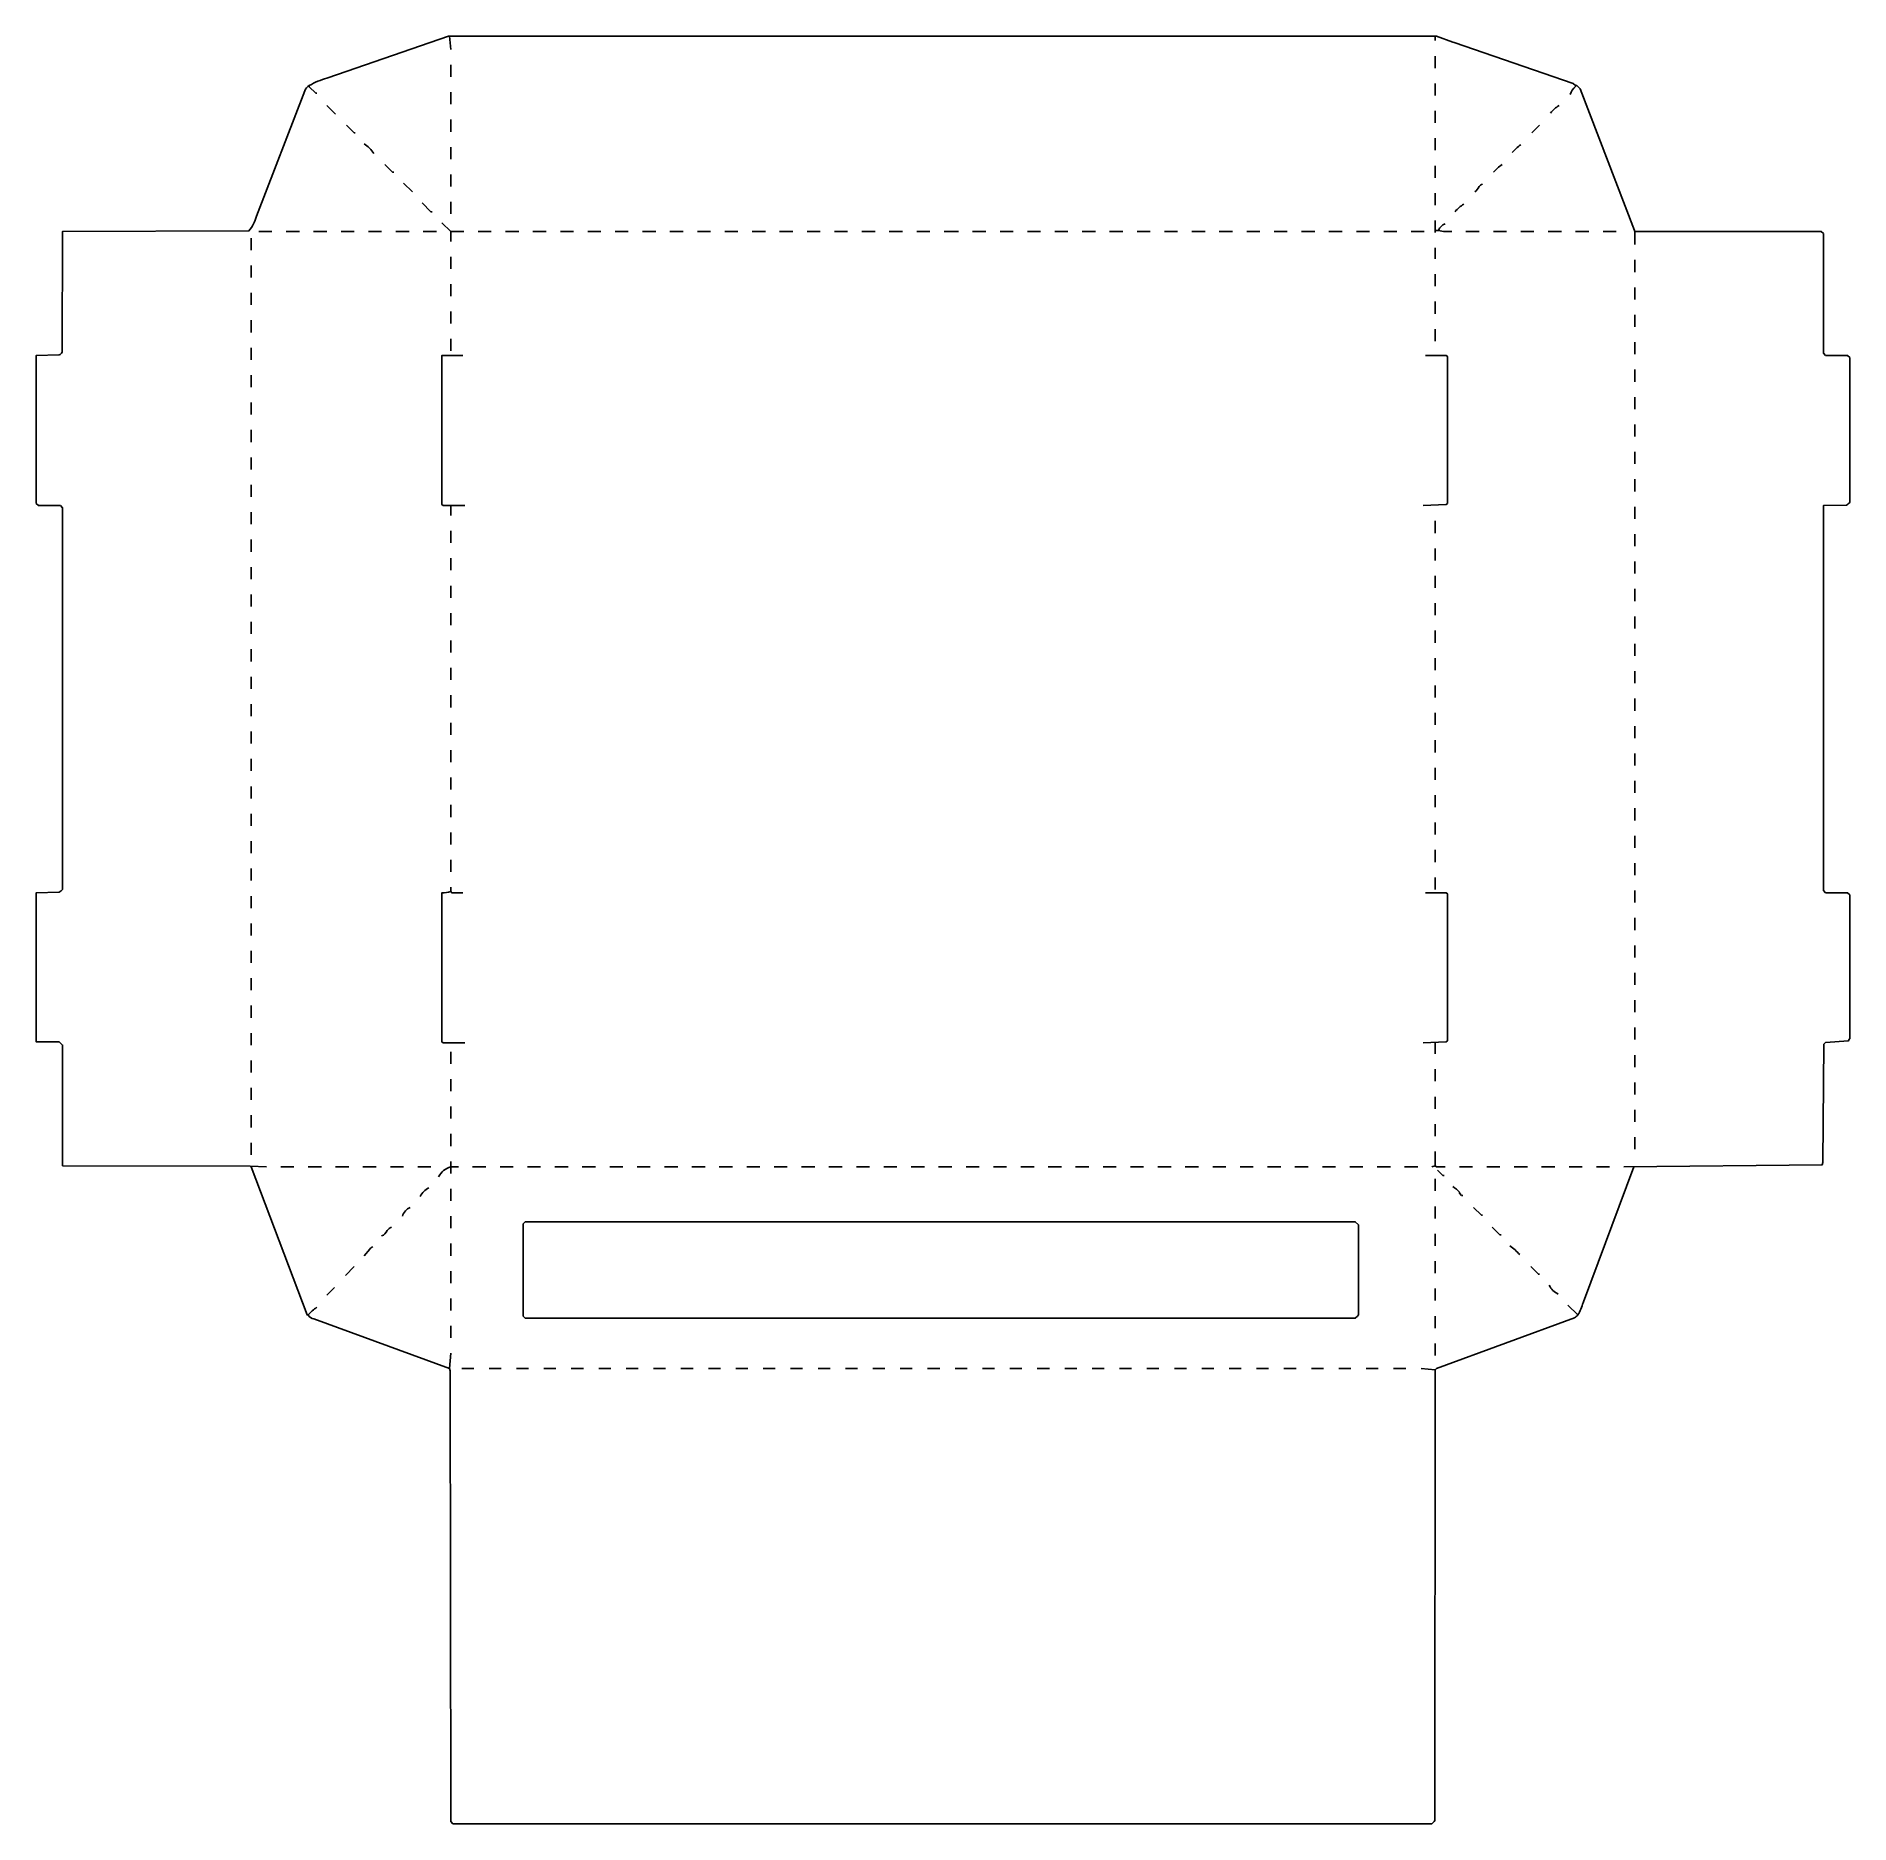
# Model space of a CAD drawing. Extents: x 85 to 1739, y 84 to 1714.
import ezdxf

# ---------------------------------------------------------------- set-up
doc = ezdxf.new("R2010")
doc.units = 0
doc.layers.get('0').update_dxf_attribs({"linetype": 'CONTINUOUS'})

msp = doc.modelspace()

# ---------------------------------------------------------------- linework, layer by layer
at = {"color": 250, "linetype": 'CONTINUOUS'}
for points in [[(295, 683), (280, 683.5), (109, 684), (109, 794), (106, 797), (85, 797), (85, 933), (106, 933.5, 0.111162), (109, 936), (109, 1284), (107, 1286), (87, 1286), (85, 1288), (85, 1423), (106, 1423.5, 0.231656), (108.5, 1426), (109, 1536), (279, 1536.5, 0.111776), (285.8, 1550.1), (329.8, 1664.1, -0.207691), (334, 1669, -0.065239), (350.1, 1675.8), (350.9, 1676.2), (461, 1714), (1362, 1714), (1376.9, 1708.7), (1378.1, 1708.3), (1486.8, 1670.8), (1489, 1669), (1490, 1669), (1493, 1666), (1542.8, 1536.9), (1543, 1536), (1543, 1524)], [(1484, 1661, -0.13177), (1488.8, 1668.1), (1489, 1669)], [(1466, 1644, -0.071068), (1474, 1651)], [(393, 1607, 0.100879), (384, 1616)], [(1431, 1608, -0.071068), (1439, 1615)], [(1414, 1590, -0.071068), (1422, 1597)], [(1397, 1572, 0.083767), (1401, 1577, -0.184026), (1404, 1579)], [(1379, 1554, -0.071068), (1387, 1561)], [(1364, 1537, -0.223726), (1370, 1543)], [(1376, 1536, -0.094028), (1364, 1537), (1361, 1537)], [(1533, 683), (1714, 685), (1714.5, 687), (1715.5, 795), (1717, 796.5), (1737.9, 798), (1738.3, 798.9), (1739, 800), (1739, 931), (1737, 933), (1717, 933), (1715, 935), (1715, 1286), (1736, 1286.5, 0.111162), (1739, 1289), (1739, 1421), (1737, 1423), (1717, 1423), (1715, 1425), (1715, 1534), (1713, 1536), (1543, 1536)], [(476, 796), (456, 796), (455, 797), (455, 933, 0.078333), (463, 934), (464, 933), (474, 933)], [(462, 499), (338.1, 544.3, -0.213217), (333, 548), (332, 548), (281, 683)], [(1348, 499), (1361, 498), (1362, 499), (1487.9, 545.3, 0.080555), (1491, 548, 0.071789), (1495.8, 559.1), (1496.2, 559.9), (1542, 683)], [(435, 656, -0.136591), (443, 664)], [(1386, 657), (1385, 657), (1383, 659), (1383, 660, 0.080555), (1377, 665)], [(419, 638, -0.214918), (426, 646)], [(400, 620, 0.213245), (405, 625, -0.150174), (409, 628)], [(384, 602), (389.2, 607.9, -0.257933), (392, 610)], [(1438, 603, 0.06477), (1429, 611)], [(1473, 567, -0.165548), (1465, 575)], [(333, 548, -0.071068), (341, 555)], [(463, 513), (462, 499), (462.5, 497), (463, 86), (465, 84), (1358, 84, 0.087484), (1360.5, 87), (1361, 498)]]:
    msp.add_lwpolyline(points, format="xyb", dxfattribs=at)
for points in [[(463, 1702), (462, 1714)], [(1361, 1710), (1361, 1714)], [(463, 1677), (463, 1688)], [(1361, 1685), (1361, 1696)], [(1361, 1660), (1361, 1671)], [(341, 1662), (340, 1662), (334, 1668), (334, 1669)], [(463, 1652), (463, 1663)], [(358, 1643), (350, 1651)], [(463, 1627), (463, 1638)], [(1361, 1635), (1361, 1646)], [(376, 1626), (375, 1626), (368, 1633)], [(1361, 1610), (1361, 1621)], [(1449, 1626), (1456, 1633)], [(463, 1602), (463, 1613)], [(411, 1590), (410, 1590), (403, 1597)], [(463, 1577), (463, 1588)], [(1361, 1585), (1361, 1596)], [(428, 1572), (420, 1580)], [(446, 1554), (445, 1554), (437, 1562)], [(463, 1552), (463, 1563)], [(1361, 1560), (1361, 1571)], [(463, 1527), (463, 1536), (455, 1544)], [(1361, 1535), (1361, 1537), (1361, 1546)], [(281, 1519), (281, 1530)], [(288, 1536), (300, 1536)], [(313, 1536), (325, 1536)], [(338, 1536), (350, 1536)], [(363, 1536), (375, 1536)], [(388, 1536), (400, 1536)], [(413, 1536), (425, 1536)], [(438, 1536), (450, 1536)], [(463, 1536), (475, 1536)], [(488, 1536), (500, 1536)], [(513, 1536), (525, 1536)], [(538, 1536), (550, 1536)], [(563, 1536), (575, 1536)], [(588, 1536), (600, 1536)], [(613, 1536), (625, 1536)], [(638, 1536), (650, 1536)], [(663, 1536), (675, 1536)], [(688, 1536), (700, 1536)], [(713, 1536), (725, 1536)], [(738, 1536), (750, 1536)], [(763, 1536), (775, 1536)], [(788, 1536), (800, 1536)], [(813, 1536), (825, 1536)], [(838, 1536), (850, 1536)], [(863, 1536), (875, 1536)], [(888, 1536), (900, 1536)], [(913, 1536), (926, 1536)], [(939, 1536), (951, 1536)], [(964, 1536), (976, 1536)], [(989, 1536), (1001, 1536)], [(1014, 1536), (1026, 1536)], [(1039, 1536), (1051, 1536)], [(1064, 1536), (1076, 1536)], [(1089, 1536), (1101, 1536)], [(1114, 1536), (1126, 1536)], [(1139, 1536), (1151, 1536)], [(1164, 1536), (1176, 1536)], [(1189, 1536), (1201, 1536)], [(1214, 1536), (1226, 1536)], [(1239, 1536), (1251, 1536)], [(1264, 1536), (1276, 1536)], [(1289, 1536), (1301, 1536)], [(1314, 1536), (1326, 1536)], [(1339, 1536), (1351, 1536)], [(1389, 1536), (1401, 1536)], [(1414, 1536), (1426, 1536)], [(1439, 1536), (1451, 1536)], [(1464, 1536), (1476, 1536)], [(1489, 1536), (1501, 1536)], [(1514, 1536), (1526, 1536)], [(463, 1502), (463, 1513)], [(1361, 1511), (1361, 1521)], [(1543, 1499), (1543, 1510)], [(281, 1494), (281, 1505)], [(1361, 1486), (1361, 1497)], [(281, 1469), (281, 1480)], [(463, 1477), (463, 1488)], [(1543, 1474), (1543, 1485)], [(463, 1452), (463, 1463)], [(1361, 1461), (1361, 1472)], [(1543, 1449), (1543, 1460)], [(281, 1444), (281, 1455)], [(1361, 1436), (1361, 1447)], [(281, 1419), (281, 1430)], [(476, 1286), (456, 1286), (455, 1287), (455, 1423), (474, 1423)], [(463, 1427), (463, 1438)], [(1350, 1286), (1371, 1287), (1372, 1288), (1372, 1422), (1371, 1423), (1352, 1423)], [(1543, 1424), (1543, 1435)], [(1543, 1399), (1543, 1410)], [(281, 1394), (281, 1405)], [(281, 1369), (281, 1380)], [(1543, 1374), (1543, 1385)], [(1543, 1349), (1543, 1360)], [(281, 1344), (281, 1355)], [(281, 1319), (281, 1330)], [(1543, 1324), (1543, 1335)], [(1543, 1299), (1543, 1310)], [(281, 1294), (281, 1305)], [(281, 1269), (281, 1280)], [(463, 1277), (463, 1286)], [(1543, 1274), (1543, 1285)], [(463, 1252), (463, 1263)], [(1361, 1261), (1361, 1272)], [(1543, 1249), (1543, 1260)], [(281, 1244), (281, 1255)], [(1361, 1236), (1361, 1247)], [(281, 1219), (281, 1230)], [(463, 1227), (463, 1238)], [(1543, 1224), (1543, 1235)], [(463, 1202), (463, 1213)], [(1361, 1211), (1361, 1222)], [(1543, 1199), (1543, 1210)], [(281, 1194), (281, 1205)], [(1361, 1186), (1361, 1197)], [(281, 1169), (281, 1180)], [(463, 1177), (463, 1188)], [(1543, 1174), (1543, 1185)], [(463, 1152), (463, 1163)], [(1361, 1161), (1361, 1172)], [(1543, 1149), (1543, 1160)], [(281, 1144), (281, 1155)], [(1361, 1136), (1361, 1147)], [(281, 1119), (281, 1130)], [(463, 1127), (463, 1138)], [(1543, 1124), (1543, 1135)], [(463, 1102), (463, 1113)], [(1361, 1111), (1361, 1122)], [(1543, 1099), (1543, 1110)], [(281, 1094), (281, 1105)], [(1361, 1086), (1361, 1097)], [(281, 1069), (281, 1080)], [(463, 1077), (463, 1088)], [(1543, 1074), (1543, 1085)], [(463, 1052), (463, 1063)], [(1361, 1061), (1361, 1072)], [(1543, 1049), (1543, 1060)], [(281, 1044), (281, 1055)], [(1361, 1036), (1361, 1047)], [(281, 1019), (281, 1030)], [(463, 1027), (463, 1038)], [(1543, 1024), (1543, 1035)], [(463, 1002), (463, 1013)], [(1361, 1011), (1361, 1022)], [(1543, 999), (1543, 1010)], [(281, 994), (281, 1005)], [(1361, 986), (1361, 997)], [(281, 969), (281, 980)], [(463, 977), (463, 988)], [(1543, 974), (1543, 985)], [(463, 952), (463, 963)], [(1361, 961), (1361, 972)], [(1543, 949), (1543, 960)], [(281, 944), (281, 955)], [(1361, 936), (1361, 947)], [(281, 919), (281, 930)], [(463, 934), (463, 938)], [(1350, 796), (1371, 797), (1372, 798), (1372, 932), (1371, 933), (1352, 933)], [(1543, 924), (1543, 935)], [(1543, 899), (1543, 910)], [(281, 894), (281, 905)], [(281, 869), (281, 880)], [(1543, 874), (1543, 885)], [(281, 844), (281, 855)], [(1543, 849), (1543, 860)], [(281, 819), (281, 830)], [(1543, 824), (1543, 835)], [(281, 794), (281, 805)], [(1361, 786), (1361, 796)], [(1543, 799), (1543, 810)], [(281, 769), (281, 780)], [(463, 777), (463, 788)], [(1543, 774), (1543, 785)], [(463, 752), (463, 763)], [(1361, 761), (1361, 772)], [(281, 744), (281, 755)], [(1361, 736), (1361, 747)], [(1543, 749), (1543, 760)], [(281, 719), (281, 730)], [(463, 727), (463, 738)], [(1543, 724), (1543, 735)], [(463, 702), (463, 713)], [(1361, 711), (1361, 722)], [(281, 694), (281, 705)], [(1361, 684), (1361, 697)], [(1543, 699), (1543, 710)], [(463, 677), (463, 683), (463, 688)], [(1369, 675), (1368, 675), (1363, 680)], [(463, 652), (463, 663)], [(1361, 661), (1361, 672)], [(1361, 636), (1361, 647)], [(1404, 639), (1403, 639), (1396, 646)], [(463, 627), (463, 638)], [(1288, 545), (1290, 547), (1291, 548), (1291, 630), (1288, 633), (531, 633), (529, 631), (529, 547), (531, 545), (1288, 545)], [(463, 602), (463, 613)], [(1361, 611), (1361, 622)], [(1421, 621), (1420, 621), (1413, 628)], [(1361, 586), (1361, 597)], [(367, 584), (375, 592)], [(463, 577), (463, 588)], [(1456, 585), (1455, 585), (1448, 592)], [(350, 566), (357, 573)], [(463, 552), (463, 563)], [(1361, 561), (1361, 572)], [(1361, 536), (1361, 547)], [(1491, 548), (1482, 557)], [(463, 527), (463, 538)], [(1361, 511), (1361, 522)], [(473, 499), (484, 499)], [(498, 499), (509, 499)], [(523, 499), (534, 499)], [(548, 499), (559, 499)], [(573, 499), (584, 499)], [(598, 499), (609, 499)], [(623, 499), (634, 499)], [(648, 499), (659, 499)], [(673, 499), (684, 499)], [(698, 499), (709, 499)], [(723, 499), (734, 499)], [(748, 499), (759, 499)], [(773, 499), (784, 499)], [(798, 499), (809, 499)], [(823, 499), (834, 499)], [(848, 499), (859, 499)], [(873, 499), (884, 499)], [(898, 499), (909, 499)], [(923, 499), (934, 499)], [(948, 499), (959, 499)], [(973, 499), (984, 499)], [(998, 499), (1009, 499)], [(1023, 499), (1034, 499)], [(1048, 499), (1059, 499)], [(1073, 499), (1084, 499)], [(1098, 499), (1109, 499)], [(1123, 499), (1134, 499)], [(1148, 499), (1159, 499)], [(1173, 499), (1184, 499)], [(1198, 499), (1209, 499)], [(1223, 499), (1234, 499)], [(1248, 499), (1259, 499)], [(1273, 499), (1284, 499)], [(1298, 499), (1309, 499)], [(1323, 499), (1334, 499)]]:
    msp.add_lwpolyline(points, dxfattribs=at)
at = {"color": 251, "linetype": 'CONTINUOUS'}
for points in [[(308, 683), (320, 683)], [(333, 683), (345, 683)], [(358, 683), (370, 683)], [(383, 683), (395, 683)], [(408, 683), (420, 683)], [(433, 683), (445, 683)], [(483, 683), (495, 683)], [(508, 683), (520, 683)], [(533, 683), (545, 683)], [(558, 683), (570, 683)], [(583, 683), (595, 683)], [(608, 683), (620, 683)], [(633, 683), (645, 683)], [(658, 683), (670, 683)], [(683, 683), (695, 683)], [(708, 683), (720, 683)], [(733, 683), (745, 683)], [(758, 683), (770, 683)], [(783, 683), (795, 683)], [(808, 683), (820, 683)], [(833, 683), (845, 683)], [(858, 683), (870, 683)], [(883, 683), (895, 683)], [(908, 683), (920, 683)], [(933, 683), (945, 683)], [(958, 683), (970, 683)], [(983, 683), (995, 683)], [(1008, 683), (1020, 683)], [(1033, 683), (1045, 683)], [(1058, 683), (1070, 683)], [(1083, 683), (1095, 683)], [(1108, 683), (1120, 683)], [(1133, 683), (1145, 683)], [(1158, 683), (1170, 683)], [(1183, 683), (1195, 683)], [(1208, 683), (1220, 683)], [(1233, 683), (1245, 683)], [(1258, 683), (1270, 683)], [(1283, 683), (1295, 683)], [(1308, 683), (1320, 683)], [(1333, 683), (1345, 683)], [(1358, 683), (1361, 684), (1362, 683), (1370, 683)], [(1383, 683), (1395, 683)], [(1408, 683), (1420, 683)], [(1433, 683), (1445, 683)], [(1458, 683), (1470, 683)], [(1483, 683), (1495, 683)], [(1508, 683), (1520, 683)]]:
    msp.add_lwpolyline(points, dxfattribs=at)
at = {"color": 197, "linetype": 'CONTINUOUS'}
msp.add_lwpolyline([(452, 674, -0.206905), (463, 683), (470, 683)], format="xyb", dxfattribs=at)

doc.saveas('drawing.dxf')
